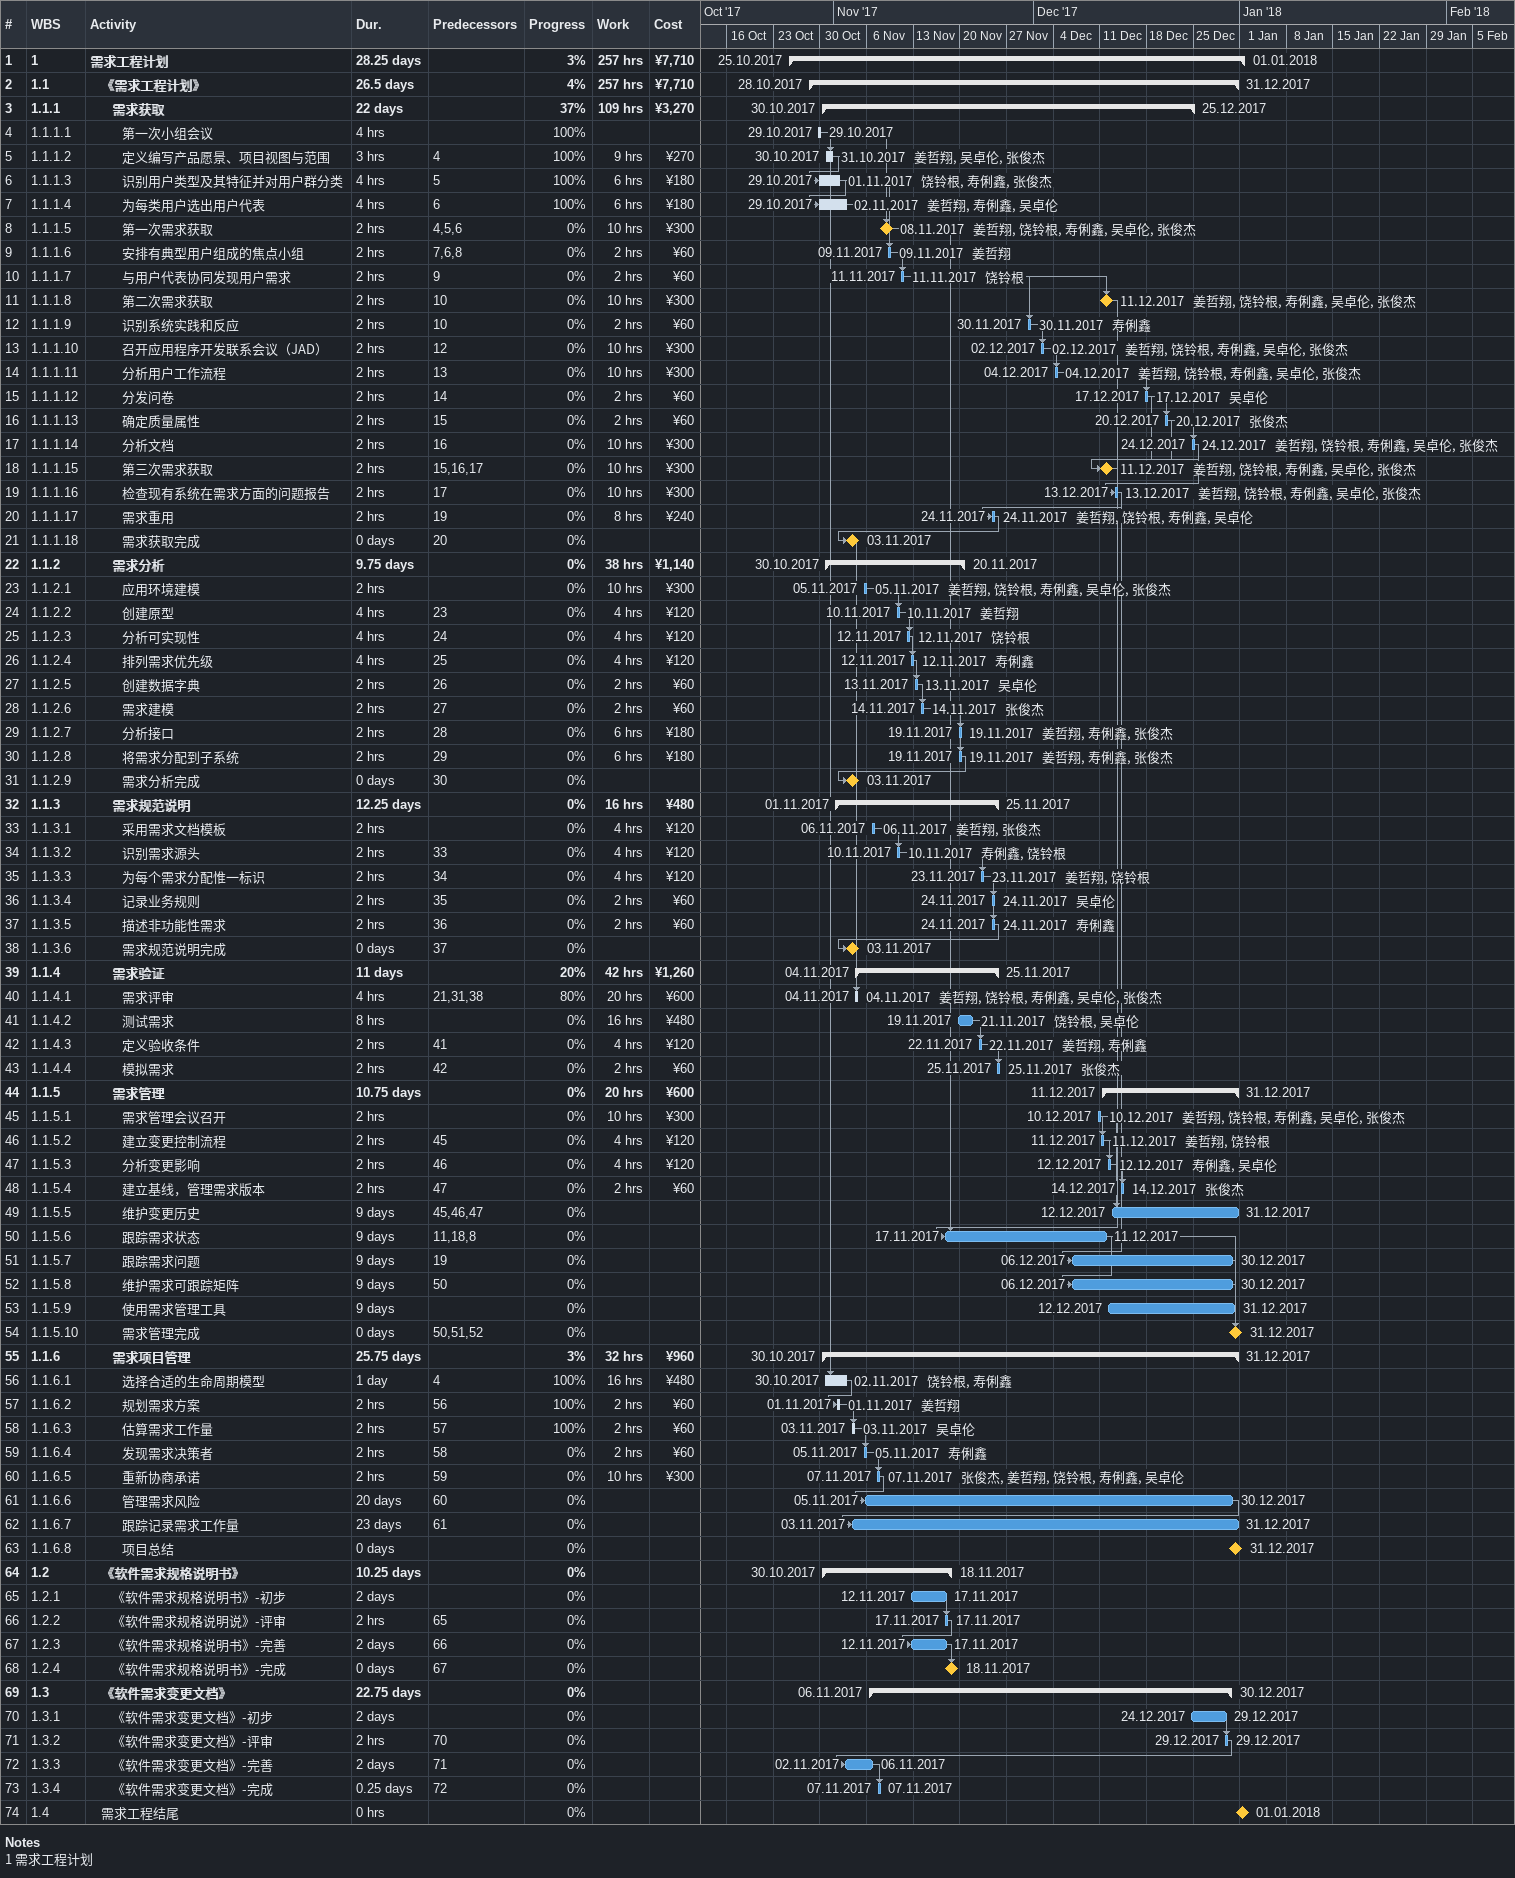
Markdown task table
| ID | WBS | Task | Duration | Start | Finish | Predecessors | Resources | % complete | Work (h) | Cost (¥) |
|---|---|---|---|---|---|---|---|---|---|---|
| 1 | 1 | **需求工程计划** | 28.25d | 2017-10-25 | 2018-01-01 |  |  | 3 | 257 | 7710 |
| 2 | 1.1 | **《需求工程计划》** | 26.5d | 2017-10-28 | 2017-12-31 |  |  | 4 | 257 | 7710 |
| 3 | 1.1.1 | **需求获取** | 22d | 2017-10-30 | 2017-12-25 |  |  | 37 | 109 | 3270 |
| 4 | 1.1.1.1 | 第一次小组会议 | 4h | 2017-10-29 | 2017-10-29 |  |  | 100 |  |  |
| 5 | 1.1.1.2 | 定义编写产品愿景、项目视图与范围 | 3h | 2017-10-30 | 2017-10-31 | 4 | 姜哲翔, 吴卓伦, 张俊杰 | 100 | 9 | 270 |
| 6 | 1.1.1.3 | 识别用户类型及其特征并对用户群分类 | 4h | 2017-10-29 | 2017-11-01 | 5 | 饶铃根, 寿俐鑫, 张俊杰 | 100 | 6 | 180 |
| 7 | 1.1.1.4 | 为每类用户选出用户代表 | 4h | 2017-10-29 | 2017-11-02 | 6 | 姜哲翔, 寿俐鑫, 吴卓伦 | 100 | 6 | 180 |
| 8 | 1.1.1.5 | 第一次需求获取 | 2h | 2017-11-08 | 2017-11-08 | 4, 5, 6 | 姜哲翔, 饶铃根, 寿俐鑫, 吴卓伦, 张俊杰 | 0 | 10 | 300 |
| 9 | 1.1.1.6 | 安排有典型用户组成的焦点小组 | 2h | 2017-11-09 | 2017-11-09 | 7, 6, 8 | 姜哲翔 | 0 | 2 | 60 |
| 10 | 1.1.1.7 | 与用户代表协同发现用户需求 | 2h | 2017-11-11 | 2017-11-11 | 9 | 饶铃根 | 0 | 2 | 60 |
| 11 | 1.1.1.8 | 第二次需求获取 | 2h | 2017-12-11 | 2017-12-11 | 10 | 姜哲翔, 饶铃根, 寿俐鑫, 吴卓伦, 张俊杰 | 0 | 10 | 300 |
| 12 | 1.1.1.9 | 识别系统实践和反应 | 2h | 2017-11-30 | 2017-11-30 | 10 | 寿俐鑫 | 0 | 2 | 60 |
| 13 | 1.1.1.10 | 召开应用程序开发联系会议（JAD） | 2h | 2017-12-02 | 2017-12-02 | 12 | 姜哲翔, 饶铃根, 寿俐鑫, 吴卓伦, 张俊杰 | 0 | 10 | 300 |
| 14 | 1.1.1.11 | 分析用户工作流程 | 2h | 2017-12-04 | 2017-12-04 | 13 | 姜哲翔, 饶铃根, 寿俐鑫, 吴卓伦, 张俊杰 | 0 | 10 | 300 |
| 15 | 1.1.1.12 | 分发问卷 | 2h | 2017-12-17 | 2017-12-17 | 14 | 吴卓伦 | 0 | 2 | 60 |
| 16 | 1.1.1.13 | 确定质量属性 | 2h | 2017-12-20 | 2017-12-20 | 15 | 张俊杰 | 0 | 2 | 60 |
| 17 | 1.1.1.14 | 分析文档 | 2h | 2017-12-24 | 2017-12-24 | 16 | 姜哲翔, 饶铃根, 寿俐鑫, 吴卓伦, 张俊杰 | 0 | 10 | 300 |
| 18 | 1.1.1.15 | 第三次需求获取 | 2h | 2017-12-11 | 2017-12-11 | 15, 16, 17 | 姜哲翔, 饶铃根, 寿俐鑫, 吴卓伦, 张俊杰 | 0 | 10 | 300 |
| 19 | 1.1.1.16 | 检查现有系统在需求方面的问题报告 | 2h | 2017-12-13 | 2017-12-13 | 17 | 姜哲翔, 饶铃根, 寿俐鑫, 吴卓伦, 张俊杰 | 0 | 10 | 300 |
| 20 | 1.1.1.17 | 需求重用 | 2h | 2017-11-24 | 2017-11-24 | 19 | 姜哲翔, 饶铃根, 寿俐鑫, 吴卓伦 | 0 | 8 | 240 |
| 21 | 1.1.1.18 | 需求获取完成 | 0d | 2017-11-03 | 2017-11-03 | 20 |  | 0 |  |  |
| 22 | 1.1.2 | **需求分析** | 9.75d | 2017-10-30 | 2017-11-20 |  |  | 0 | 38 | 1140 |
| 23 | 1.1.2.1 | 应用环境建模 | 2h | 2017-11-05 | 2017-11-05 |  | 姜哲翔, 饶铃根, 寿俐鑫, 吴卓伦, 张俊杰 | 0 | 10 | 300 |
| 24 | 1.1.2.2 | 创建原型 | 4h | 2017-11-10 | 2017-11-10 | 23 | 姜哲翔 | 0 | 4 | 120 |
| 25 | 1.1.2.3 | 分析可实现性 | 4h | 2017-11-12 | 2017-11-12 | 24 | 饶铃根 | 0 | 4 | 120 |
| 26 | 1.1.2.4 | 排列需求优先级 | 4h | 2017-11-12 | 2017-11-12 | 25 | 寿俐鑫 | 0 | 4 | 120 |
| 27 | 1.1.2.5 | 创建数据字典 | 2h | 2017-11-13 | 2017-11-13 | 26 | 吴卓伦 | 0 | 2 | 60 |
| 28 | 1.1.2.6 | 需求建模 | 2h | 2017-11-14 | 2017-11-14 | 27 | 张俊杰 | 0 | 2 | 60 |
| 29 | 1.1.2.7 | 分析接口 | 2h | 2017-11-19 | 2017-11-19 | 28 | 姜哲翔, 寿俐鑫, 张俊杰 | 0 | 6 | 180 |
| 30 | 1.1.2.8 | 将需求分配到子系统 | 2h | 2017-11-19 | 2017-11-19 | 29 | 姜哲翔, 寿俐鑫, 张俊杰 | 0 | 6 | 180 |
| 31 | 1.1.2.9 | 需求分析完成 | 0d | 2017-11-03 | 2017-11-03 | 30 |  | 0 |  |  |
| 32 | 1.1.3 | **需求规范说明** | 12.25d | 2017-11-01 | 2017-11-25 |  |  | 0 | 16 | 480 |
| 33 | 1.1.3.1 | 采用需求文档模板 | 2h | 2017-11-06 | 2017-11-06 |  | 姜哲翔, 张俊杰 | 0 | 4 | 120 |
| 34 | 1.1.3.2 | 识别需求源头 | 2h | 2017-11-10 | 2017-11-10 | 33 | 寿俐鑫, 饶铃根 | 0 | 4 | 120 |
| 35 | 1.1.3.3 | 为每个需求分配惟一标识 | 2h | 2017-11-23 | 2017-11-23 | 34 | 姜哲翔, 饶铃根 | 0 | 4 | 120 |
| 36 | 1.1.3.4 | 记录业务规则 | 2h | 2017-11-24 | 2017-11-24 | 35 | 吴卓伦 | 0 | 2 | 60 |
| 37 | 1.1.3.5 | 描述非功能性需求 | 2h | 2017-11-24 | 2017-11-24 | 36 | 寿俐鑫 | 0 | 2 | 60 |
| 38 | 1.1.3.6 | 需求规范说明完成 | 0d | 2017-11-03 | 2017-11-03 | 37 |  | 0 |  |  |
| 39 | 1.1.4 | **需求验证** | 11d | 2017-11-04 | 2017-11-25 |  |  | 20 | 42 | 1260 |
| 40 | 1.1.4.1 | 需求评审 | 4h | 2017-11-04 | 2017-11-04 | 21, 31, 38 | 姜哲翔, 饶铃根, 寿俐鑫, 吴卓伦, 张俊杰 | 80 | 20 | 600 |
| 41 | 1.1.4.2 | 测试需求 | 8h | 2017-11-19 | 2017-11-21 |  | 饶铃根, 吴卓伦 | 0 | 16 | 480 |
| 42 | 1.1.4.3 | 定义验收条件 | 2h | 2017-11-22 | 2017-11-22 | 41 | 姜哲翔, 寿俐鑫 | 0 | 4 | 120 |
| 43 | 1.1.4.4 | 模拟需求 | 2h | 2017-11-25 | 2017-11-25 | 42 | 张俊杰 | 0 | 2 | 60 |
| 44 | 1.1.5 | **需求管理** | 10.75d | 2017-12-11 | 2017-12-31 |  |  | 0 | 20 | 600 |
| 45 | 1.1.5.1 | 需求管理会议召开 | 2h | 2017-12-10 | 2017-12-10 |  | 姜哲翔, 饶铃根, 寿俐鑫, 吴卓伦, 张俊杰 | 0 | 10 | 300 |
| 46 | 1.1.5.2 | 建立变更控制流程 | 2h | 2017-12-11 | 2017-12-11 | 45 | 姜哲翔, 饶铃根 | 0 | 4 | 120 |
| 47 | 1.1.5.3 | 分析变更影响 | 2h | 2017-12-12 | 2017-12-12 | 46 | 寿俐鑫, 吴卓伦 | 0 | 4 | 120 |
| 48 | 1.1.5.4 | 建立基线，管理需求版本 | 2h | 2017-12-14 | 2017-12-14 | 47 | 张俊杰 | 0 | 2 | 60 |
| 49 | 1.1.5.5 | 维护变更历史 | 9d | 2017-12-12 | 2017-12-31 | 45, 46, 47 |  | 0 |  |  |
| 50 | 1.1.5.6 | 跟踪需求状态 | 9d | 2017-11-17 | 2017-12-11 | 11, 18, 8 |  | 0 |  |  |
| 51 | 1.1.5.7 | 跟踪需求问题 | 9d | 2017-12-06 | 2017-12-30 | 19 |  | 0 |  |  |
| 52 | 1.1.5.8 | 维护需求可跟踪矩阵 | 9d | 2017-12-06 | 2017-12-30 | 50 |  | 0 |  |  |
| 53 | 1.1.5.9 | 使用需求管理工具 | 9d | 2017-12-12 | 2017-12-31 |  |  | 0 |  |  |
| 54 | 1.1.5.10 | 需求管理完成 | 0d | 2017-12-31 | 2017-12-31 | 50, 51, 52 |  | 0 |  |  |
| 55 | 1.1.6 | **需求项目管理** | 25.75d | 2017-10-30 | 2017-12-31 |  |  | 3 | 32 | 960 |
| 56 | 1.1.6.1 | 选择合适的生命周期模型 | 1d | 2017-10-30 | 2017-11-02 | 4 | 饶铃根, 寿俐鑫 | 100 | 16 | 480 |
| 57 | 1.1.6.2 | 规划需求方案 | 2h | 2017-11-01 | 2017-11-01 | 56 | 姜哲翔 | 100 | 2 | 60 |
| 58 | 1.1.6.3 | 估算需求工作量 | 2h | 2017-11-03 | 2017-11-03 | 57 | 吴卓伦 | 100 | 2 | 60 |
| 59 | 1.1.6.4 | 发现需求决策者 | 2h | 2017-11-05 | 2017-11-05 | 58 | 寿俐鑫 | 0 | 2 | 60 |
| 60 | 1.1.6.5 | 重新协商承诺 | 2h | 2017-11-07 | 2017-11-07 | 59 | 张俊杰, 姜哲翔, 饶铃根, 寿俐鑫, 吴卓伦 | 0 | 10 | 300 |
| 61 | 1.1.6.6 | 管理需求风险 | 20d | 2017-11-05 | 2017-12-30 | 60 |  | 0 |  |  |
| 62 | 1.1.6.7 | 跟踪记录需求工作量 | 23d | 2017-11-03 | 2017-12-31 | 61 |  | 0 |  |  |
| 63 | 1.1.6.8 | 项目总结 | 0d | 2017-12-31 | 2017-12-31 |  |  | 0 |  |  |
| 64 | 1.2 | **《软件需求规格说明书》** | 10.25d | 2017-10-30 | 2017-11-18 |  |  | 0 |  |  |
| 65 | 1.2.1 | 《软件需求规格说明书》-初步 | 2d | 2017-11-12 | 2017-11-17 |  |  | 0 |  |  |
| 66 | 1.2.2 | 《软件需求规格说明说》-评审 | 2h | 2017-11-17 | 2017-11-17 | 65 |  | 0 |  |  |
| 67 | 1.2.3 | 《软件需求规格说明书》-完善 | 2d | 2017-11-12 | 2017-11-17 | 66 |  | 0 |  |  |
| 68 | 1.2.4 | 《软件需求规格说明书》-完成 | 0d | 2017-11-18 | 2017-11-18 | 67 |  | 0 |  |  |
| 69 | 1.3 | **《软件需求变更文档》** | 22.75d | 2017-11-06 | 2017-12-30 |  |  | 0 |  |  |
| 70 | 1.3.1 | 《软件需求变更文档》-初步 | 2d | 2017-12-24 | 2017-12-29 |  |  | 0 |  |  |
| 71 | 1.3.2 | 《软件需求变更文档》-评审 | 2h | 2017-12-29 | 2017-12-29 | 70 |  | 0 |  |  |
| 72 | 1.3.3 | 《软件需求变更文档》-完善 | 2d | 2017-11-02 | 2017-11-06 | 71 |  | 0 |  |  |
| 73 | 1.3.4 | 《软件需求变更文档》-完成 | 0.25d | 2017-11-07 | 2017-11-07 | 72 |  | 0 |  |  |
| 74 | 1.4 | 需求工程结尾 | 0h | 2018-01-01 | 2018-01-01 |  |  | 0 |  |  |

Notes
- 1: 需求工程计划
